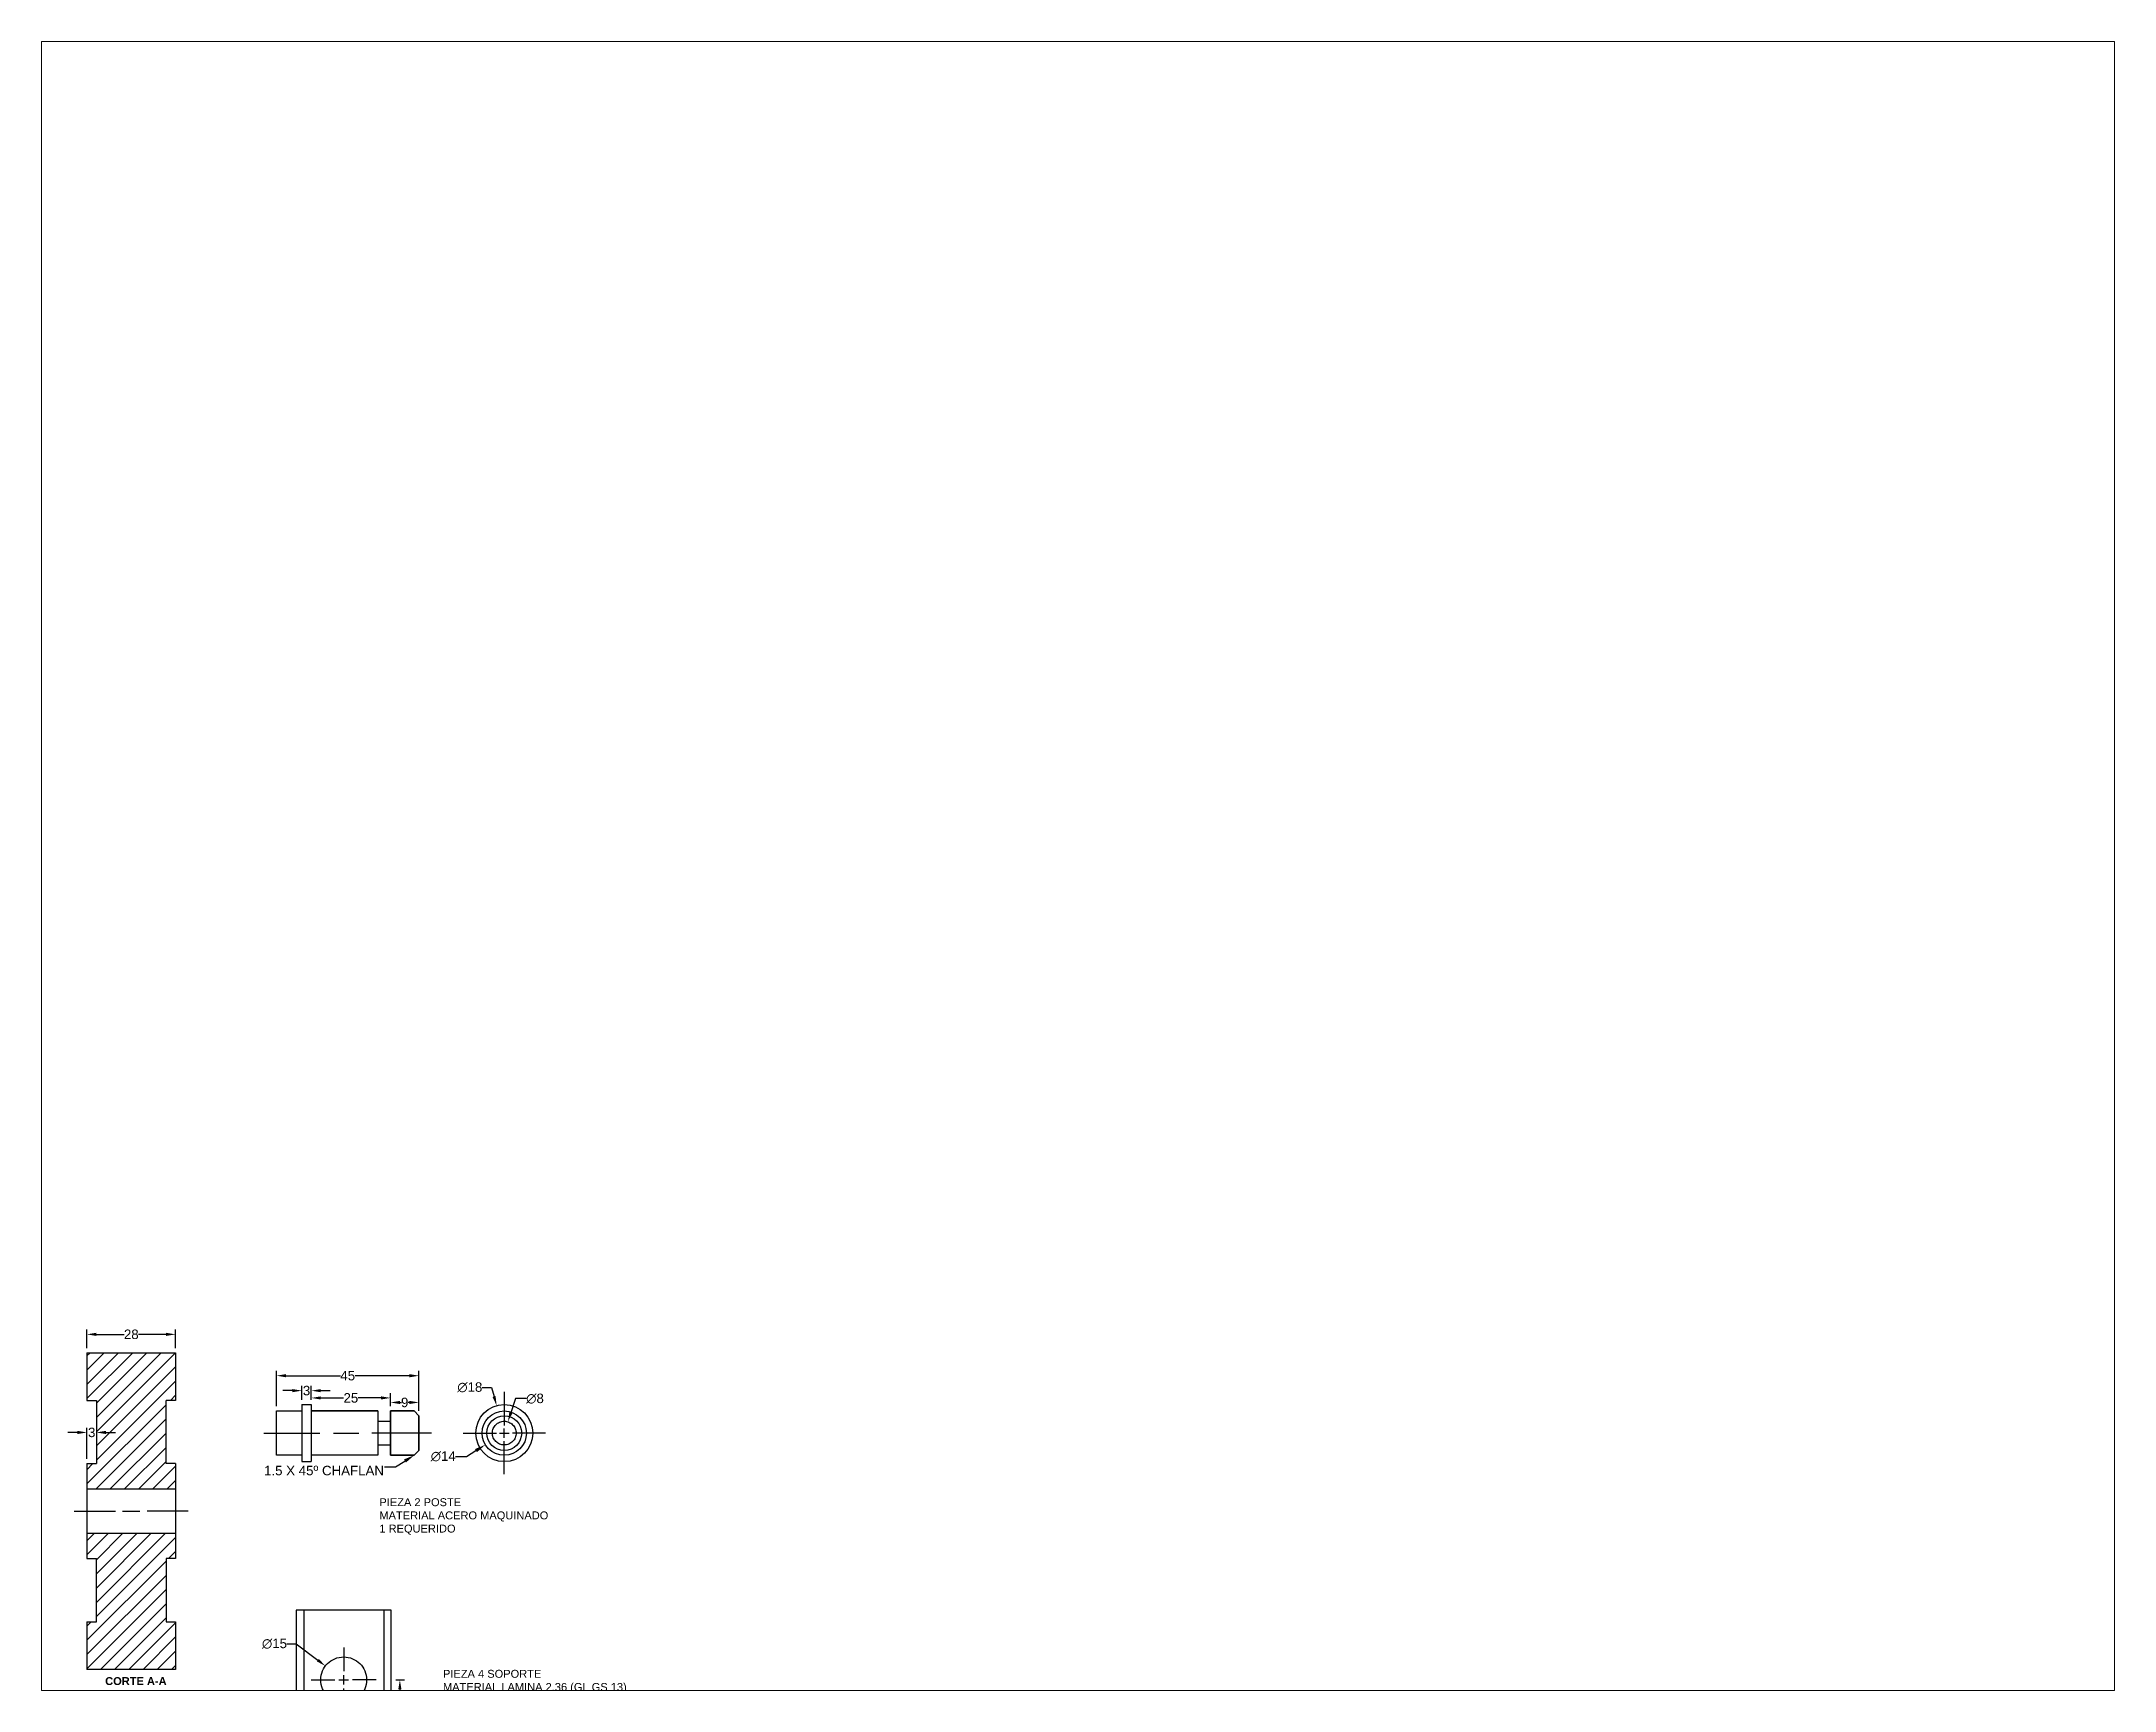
# Paper-space layout 'Layout2' of a CAD drawing. Header units: millimetres. Extents: x 26 to 237, y 21 to 189.
# The model-space entities are those that its viewports show. They can reach past a viewport. Long polylines and large blocks are cut down to what shows.
import ezdxf

# ---------------------------------------------------------------- set-up
doc = ezdxf.new("R2010")
doc.units = ezdxf.units.MM
doc.linetypes.add('HIDDENX2', pattern=[19.05, 12.7, -6.35])
doc.styles.get("Standard").update_dxf_attribs({"font": 'Arial.ttf'})
doc.dimstyles.get("Standard").update_dxf_attribs({"dimtxt": 3, "dimasz": 3, "dimexe": 1.5, "dimexo": 1.5, "dimgap": 0.09, "dimtad": 0, "dimtih": 1, "dimtoh": 1, "dimdec": 0, "dimzin": 0, "dimdsep": 46, "dimtxsty": 'Standard', "dimcen": 1.5, "dimadec": 0, "dimazin": 0, "dimtfac": 1, "dimtdec": 0, "dimtofl": 0, "dimtmove": 0, "dimatfit": 3, "dimfxl": 1, "dimtolj": 1, "dimtzin": 0, "dimarcsym": 0})

# ---------------------------------------------------------------- blocks, each defined once
blk = doc.blocks.new('*D144')
at = {"color": 0, "lineweight": -2, "transparency": 16777216}
for p, q in [((257.81, 311.74), (257.81, 322.87)), ((260.81, 321.37), (278.01, 321.37)), ((299.81, 321.37), (282.61, 321.37)), ((302.81, 310.24), (302.81, 322.87))]:
    blk.add_line(p, q, dxfattribs=at)
at = {"color": 0, "transparency": 16777216}
for points in [[(260.81, 321.87), (260.81, 320.87), (257.81, 321.37)], [(299.81, 321.87), (299.81, 320.87), (302.81, 321.37)]]:
    blk.add_solid(points, dxfattribs=at)
at = {"layer": 'Defpoints', "color": 0, "transparency": 16777216}
for p in [(302.81, 321.37), (257.81, 310.24), (302.81, 308.74)]:
    blk.add_point(p, dxfattribs=at)
at = {"color": 0, "transparency": 16777216, "insert": (280.31, 321.37), "char_height": 3, "attachment_point": 5}
blk.add_mtext('\\A1;45', dxfattribs=at)
blk = doc.blocks.new('*D145')
at = {"color": 0, "lineweight": -2, "transparency": 16777216}
for p, q in [((262.81, 316.65), (259.81, 316.65)), ((265.81, 313.74), (265.81, 318.15)), ((268.81, 313.74), (268.81, 318.15)), ((271.81, 316.65), (274.81, 316.65))]:
    blk.add_line(p, q, dxfattribs=at)
at = {"color": 0, "transparency": 16777216}
for points in [[(262.81, 317.15), (262.81, 316.15), (265.81, 316.65)], [(271.81, 317.15), (271.81, 316.15), (268.81, 316.65)]]:
    blk.add_solid(points, dxfattribs=at)
at = {"layer": 'Defpoints', "color": 0, "transparency": 16777216}
for p in [(268.81, 316.65), (265.81, 312.24), (268.81, 312.24)]:
    blk.add_point(p, dxfattribs=at)
at = {"color": 0, "transparency": 16777216, "insert": (267.31, 316.65), "char_height": 3, "attachment_point": 5}
blk.add_mtext('\\A1;3', dxfattribs=at)
blk = doc.blocks.new('*D146')
at = {"color": 0, "lineweight": -2, "transparency": 16777216}
for p, q in [((268.81, 313.74), (268.81, 315.85)), ((271.81, 314.35), (279.03, 314.35)), ((290.81, 314.35), (283.59, 314.35)), ((293.81, 311.74), (293.81, 315.85))]:
    blk.add_line(p, q, dxfattribs=at)
at = {"color": 0, "transparency": 16777216}
for points in [[(271.81, 314.85), (271.81, 313.85), (268.81, 314.35)], [(290.81, 314.85), (290.81, 313.85), (293.81, 314.35)]]:
    blk.add_solid(points, dxfattribs=at)
at = {"layer": 'Defpoints', "color": 0, "transparency": 16777216}
for p in [(293.81, 314.35), (268.81, 312.24), (293.81, 310.24)]:
    blk.add_point(p, dxfattribs=at)
at = {"color": 0, "transparency": 16777216, "insert": (281.31, 314.35), "char_height": 3, "attachment_point": 5}
blk.add_mtext('\\A1;25', dxfattribs=at)
blk = doc.blocks.new('*D143')
at = {"color": 0, "lineweight": -2, "transparency": 16777216}
for p, q in [((293.81, 311.74), (293.81, 314.42)), ((302.81, 310.24), (302.81, 314.42)), ((296.81, 312.92), (297.26, 312.92)), ((299.81, 312.92), (299.36, 312.92))]:
    blk.add_line(p, q, dxfattribs=at)
at = {"color": 0, "transparency": 16777216}
for points in [[(296.81, 313.42), (296.81, 312.42), (293.81, 312.92)], [(299.81, 313.42), (299.81, 312.42), (302.81, 312.92)]]:
    blk.add_solid(points, dxfattribs=at)
at = {"layer": 'Defpoints', "color": 0, "transparency": 16777216}
for p in [(293.81, 310.24), (302.81, 312.92), (302.81, 308.74)]:
    blk.add_point(p, dxfattribs=at)
at = {"color": 0, "transparency": 16777216, "insert": (298.31, 312.92), "char_height": 3, "attachment_point": 5}
blk.add_mtext('\\A1;9', dxfattribs=at)
blk = doc.blocks.new('*D147')
at = {"color": 0, "lineweight": -2, "transparency": 16777216}
for p, q in [((322.73, 317.69), (325.73, 317.69)), ((325.73, 317.69), (326.53, 314.8)), ((328.25, 303.24), (331.25, 303.24)), ((329.75, 301.74), (329.75, 304.74))]:
    blk.add_line(p, q, dxfattribs=at)
at = {"color": 0, "transparency": 16777216}
blk.add_solid([(327.01, 314.93), (326.05, 314.67), (327.34, 311.91)], dxfattribs=at)
at = {"layer": 'Defpoints', "color": 0, "transparency": 16777216}
for p in [(327.34, 311.91), (332.16, 294.57)]:
    blk.add_point(p, dxfattribs=at)
at = {"color": 0, "transparency": 16777216, "insert": (318.87, 317.69), "char_height": 3, "attachment_point": 5}
blk.add_mtext('\\A1;∅18', dxfattribs=at)
blk = doc.blocks.new('*D148')
at = {"color": 0, "lineweight": -2, "transparency": 16777216}
for p, q in [((333.27, 314.12), (331.83, 309.66)), ((336.77, 314.12), (333.27, 314.12)), ((328.25, 303.24), (331.25, 303.24)), ((329.75, 301.74), (329.75, 304.74))]:
    blk.add_line(p, q, dxfattribs=at)
at = {"color": 0, "transparency": 16777216}
blk.add_solid([(331.35, 309.81), (332.3, 309.51), (330.9, 306.81)], dxfattribs=at)
at = {"layer": 'Defpoints', "color": 0, "transparency": 16777216}
for p in [(330.9, 306.81), (328.59, 299.67)]:
    blk.add_point(p, dxfattribs=at)
at = {"color": 0, "transparency": 16777216, "insert": (339.46, 314.12), "char_height": 3, "attachment_point": 5}
blk.add_mtext('\\A1;∅8', dxfattribs=at)
blk = doc.blocks.new('*D158')
at = {"color": 0, "lineweight": -2, "transparency": 16777216}
for p, q in [((194.96, 303.45), (191.96, 303.45)), ((197.96, 295.09), (197.96, 304.95)), ((200.96, 302.09), (200.96, 301.95)), ((203.96, 303.45), (206.96, 303.45))]:
    blk.add_line(p, q, dxfattribs=at)
at = {"color": 0, "transparency": 16777216}
for points in [[(194.96, 303.95), (194.96, 302.95), (197.96, 303.45)], [(203.96, 303.95), (203.96, 302.95), (200.96, 303.45)]]:
    blk.add_solid(points, dxfattribs=at)
at = {"layer": 'Defpoints', "color": 0, "transparency": 16777216}
for p in [(197.96, 303.45), (200.96, 303.59), (197.96, 293.59)]:
    blk.add_point(p, dxfattribs=at)
at = {"color": 0, "transparency": 16777216, "insert": (199.46, 303.45), "char_height": 3, "attachment_point": 5}
blk.add_mtext('\\A1;3', dxfattribs=at)
blk = doc.blocks.new('*D162')
at = {"color": 0, "lineweight": -2, "transparency": 16777216}
for p, q in [((197.96, 330.09), (197.96, 335.93)), ((200.96, 334.43), (209.68, 334.43)), ((222.96, 334.43), (214.24, 334.43)), ((225.96, 330.09), (225.96, 335.93))]:
    blk.add_line(p, q, dxfattribs=at)
at = {"color": 0, "transparency": 16777216}
for points in [[(200.96, 334.93), (200.96, 333.93), (197.96, 334.43)], [(222.96, 334.93), (222.96, 333.93), (225.96, 334.43)]]:
    blk.add_solid(points, dxfattribs=at)
at = {"layer": 'Defpoints', "color": 0, "transparency": 16777216}
for p in [(225.96, 334.43), (197.96, 328.59), (225.96, 328.59)]:
    blk.add_point(p, dxfattribs=at)
at = {"color": 0, "transparency": 16777216, "insert": (211.96, 334.43), "char_height": 3, "attachment_point": 5}
blk.add_mtext('\\A1;28', dxfattribs=at)
blk = doc.blocks.new('*D188')
at = {"color": 0, "lineweight": -2, "transparency": 16777216}
for p, q in [((261.04, 236.72), (264.04, 236.72)), ((264.04, 236.72), (270.88, 231.51)), ((277.54, 225.31), (280.54, 225.31)), ((279.04, 223.81), (279.04, 226.81))]:
    blk.add_line(p, q, dxfattribs=at)
at = {"color": 0, "transparency": 16777216}
blk.add_solid([(271.18, 231.91), (270.58, 231.12), (273.27, 229.7)], dxfattribs=at)
at = {"layer": 'Defpoints', "color": 0, "transparency": 16777216}
for p in [(273.27, 229.7), (284.81, 220.92)]:
    blk.add_point(p, dxfattribs=at)
at = {"color": 0, "transparency": 16777216, "insert": (257.18, 236.72), "char_height": 3, "attachment_point": 5}
blk.add_mtext('\\A1;∅15', dxfattribs=at)
blk = doc.blocks.new('*D191')
at = {"color": 0, "lineweight": -2, "transparency": 16777216}
for p, q in [((295.54, 225.31), (298.28, 225.31)), ((296.78, 222.31), (296.78, 215.9)), ((296.78, 206.31), (296.78, 212.72)), ((295.54, 203.31), (298.28, 203.31))]:
    blk.add_line(p, q, dxfattribs=at)
at = {"color": 0, "transparency": 16777216}
for points in [[(296.28, 222.31), (297.28, 222.31), (296.78, 225.31)], [(296.28, 206.31), (297.28, 206.31), (296.78, 203.31)]]:
    blk.add_solid(points, dxfattribs=at)
at = {"layer": 'Defpoints', "color": 0, "transparency": 16777216}
for p in [(294.04, 225.31), (294.04, 203.31), (296.78, 203.31)]:
    blk.add_point(p, dxfattribs=at)
at = {"color": 0, "transparency": 16777216, "insert": (296.78, 214.31), "char_height": 3, "attachment_point": 5}
blk.add_mtext('\\A1;22', dxfattribs=at)

msp = doc.modelspace()

# ---------------------------------------------------------------- hatches: boundary and pattern name
h = msp.add_hatch()
h.set_pattern_fill('ANSI31', color=256)
h.set_pattern_definition([(45, (-605.2025, -35.5203), (-2.245064, 2.245064), [])])
h.paths.add_polyline_path([(222.96, 313.59), (225.96, 313.59), (225.96, 328.59), (197.96, 328.59), (197.96, 313.59), (200.96, 313.59), (200.96, 293.59), (197.96, 293.59), (197.96, 285.59), (225.96, 285.59), (225.96, 293.59), (222.96, 293.59)])
h.paths.add_polyline_path([(222.96, 263.59), (225.96, 263.59), (225.96, 271.59), (197.96, 271.59), (197.96, 263.59), (200.96, 263.59), (200.96, 243.59), (197.96, 243.59), (197.96, 228.59), (225.96, 228.59), (225.96, 243.59), (222.96, 243.59)])

# ---------------------------------------------------------------- linework, layer by layer
for p, q in [((197.96, 328.59), (197.96, 313.59)), ((197.96, 328.59), (225.96, 328.59)), ((225.96, 328.59), (225.96, 313.59)), ((329.75, 316.24), (329.75, 305.65)), ((197.96, 313.59), (200.96, 313.59)), ((200.96, 313.59), (200.96, 293.59)), ((225.96, 313.59), (222.96, 313.59)), ((222.96, 293.59), (222.96, 313.59)), ((257.81, 310.24), (265.81, 310.24)), ((257.81, 296.24), (257.81, 310.24)), ((265.81, 312.24), (265.81, 294.24)), ((265.81, 312.24), (268.81, 312.24)), ((268.81, 312.24), (268.81, 294.24)), ((268.81, 310.24), (289.81, 310.24)), ((289.81, 310.24), (268.81, 310.24)), ((289.81, 310.24), (289.81, 296.24)), ((289.81, 310.24), (289.81, 303.74)), ((293.81, 310.24), (301.31, 310.24)), ((301.31, 310.24), (293.81, 310.24)), ((293.81, 310.24), (293.81, 296.24)), ((293.81, 296.24), (293.81, 310.24)), ((301.31, 310.24), (302.81, 308.74)), ((302.81, 308.74), (302.81, 297.74)), ((302.81, 297.74), (302.81, 308.74)), ((253.81, 303.24), (271.53, 303.24)), ((275.85, 303.24), (283.78, 303.24)), ((306.81, 303.24), (287.92, 303.24)), ((289.81, 306.99), (293.81, 306.99)), ((316.75, 303.24), (327.29, 303.24)), ((328.25, 303.24), (331.25, 303.24)), ((328.25, 303.24), (331.25, 303.24)), ((329.75, 301.74), (329.75, 304.74)), ((329.75, 301.74), (329.75, 304.74)), ((342.75, 303.24), (332.38, 303.24)), ((265.81, 296.24), (257.81, 296.24)), ((289.81, 296.24), (268.81, 296.24)), ((289.81, 299.49), (293.81, 299.49)), ((301.31, 296.24), (293.81, 296.24)), ((293.81, 296.24), (301.31, 296.24)), ((301.31, 296.24), (302.81, 297.74)), ((314.34, 295.88), (317.84, 295.88)), ((317.84, 295.88), (320.82, 297.72)), ((329.75, 290.24), (329.75, 300.7)), ((197.96, 293.59), (197.96, 263.59)), ((197.96, 293.59), (200.96, 293.59)), ((225.96, 293.59), (222.96, 293.59)), ((225.96, 293.59), (225.96, 263.59)), ((265.81, 294.24), (268.81, 294.24)), ((291.89, 292.59), (295.39, 292.59)), ((295.4, 292.59), (298.37, 294.43)), ((197.96, 285.59), (225.96, 285.59)), ((180.83, 278.59), (126.83, 278.59)), ((193.96, 278.59), (206.96, 278.59)), ((209.14, 278.59), (214.68, 278.59)), ((229.96, 278.59), (216.96, 278.59)), ((197.96, 271.59), (225.96, 271.59)), ((197.96, 263.59), (197.96, 263.59)), ((197.96, 263.59), (200.96, 263.59)), ((200.96, 243.59), (200.96, 263.59)), ((225.96, 263.59), (222.96, 263.59)), ((222.96, 263.59), (222.96, 243.59)), ((197.96, 243.59), (197.96, 228.59)), ((197.96, 243.59), (197.96, 243.59)), ((197.96, 243.59), (200.96, 243.59)), ((222.96, 243.59), (225.96, 243.59)), ((225.96, 243.59), (225.96, 228.59)), ((264.04, 247.31), (264.04, 203.31)), ((294.04, 247.31), (264.04, 247.31)), ((294.04, 203.31), (294.04, 247.31)), ((279.04, 235.56), (279.04, 228.06)), ((225.96, 228.59), (197.96, 228.59)), ((268.79, 225.31), (276.29, 225.31)), ((277.54, 225.31), (280.54, 225.31)), ((279.04, 223.81), (279.04, 226.81)), ((289.29, 225.31), (281.79, 225.31)), ((279.04, 215.06), (279.04, 222.56))]:
    msp.add_line(p, q)
at = {"linetype": 'HIDDENX2'}
for p, q in [((266.4, 247.31), (266.4, 203.31)), ((291.68, 247.31), (291.68, 203.31))]:
    msp.add_line(p, q, dxfattribs=at)
for centre, radius in [((329.75, 303.24), 9), ((329.75, 303.24), 7), ((329.75, 303.24), 5.5), ((279.04, 225.31), 7.25)]:
    msp.add_circle(centre, radius)
at = {"linetype": 'HIDDENX2', "ltscale": 0.2}
msp.add_circle((329.75, 303.24), 3.75, dxfattribs=at)
for points in [[(298.07, 294.93), (298.68, 293.94), (301.35, 296.27)], [(320.51, 298.21), (321.12, 297.22), (323.79, 299.56)]]:
    msp.add_solid(points)

# ---------------------------------------------------------------- texts
at = {"char_height": 3, "attachment_point": 5}
for s, insert in [('\\A1;∅14', (310.48, 295.88)), ('\\A1;1.5 X 45º CHAFLAN', (272.82, 291.39))]:
    msp.add_mtext(s, dxfattribs=dict(at, insert=insert))
at = {"char_height": 2.5, "attachment_point": 1}
for s, width, heights, insert in [('PIEZA 2 POSTE \\PMATERIAL ACERO MAQUINADO\\P1 REQUERIDO', 57.4832, [18.34], (290.31, 282.67)), ('\\pi13.007;{\\fArial|b1|i0|c0|p34;CORTE A-A}', 44.9084, [0], (190.7, 226.17)), ('PIEZA 4 SOPORTE\\PMATERIAL LAMINA 2.36 (GL GS 13)\\P1 REQUERIDO', 72.4105, [0], (310.4, 228.47))]:
    msp.add_mtext_dynamic_manual_height_columns(s, width=width, gutter_width=12.5, heights=heights, dxfattribs=dict(at, insert=insert))

# ---------------------------------------------------------------- dimensions: what is measured, and where the dimension line sits
for base, p1, p2, picture, middle in [((225.96, 334.43), (197.96, 328.59), (225.96, 328.59), '*D162', (211.96, 334.43)), ((302.81, 321.37), (257.81, 310.24), (302.81, 308.74), '*D144', (280.31, 321.37)), ((268.81, 316.65), (265.81, 312.24), (268.81, 312.24), '*D145', (267.31, 316.65)), ((293.81, 314.35), (268.81, 312.24), (293.81, 310.24), '*D146', (281.31, 314.35)), ((302.81, 312.92), (293.81, 310.24), (302.81, 308.74), '*D143', (298.31, 312.92)), ((197.96, 303.45), (200.96, 303.59), (197.96, 293.59), '*D158', (199.46, 303.45))]:
    dim = msp.add_linear_dim(base=base, p1=p1, p2=p2, dimstyle='Standard')
    dim.commit()
    dim.dimension.update_dxf_attribs({"geometry": picture, "text_midpoint": middle})
dim = msp.add_diameter_dim_2p(p1=(332.16, 294.57), p2=(327.34, 311.91), dimstyle='Standard')
dim.commit()
dim.dimension.update_dxf_attribs({"geometry": '*D147', "text_midpoint": (318.87, 317.69)})
for p1, p2, picture, middle in [((328.59190122, 299.6708223), (330.90382474, 306.80559697), '*D148', (339.46371542, 314.12263097)), ((284.8067, 220.9173), (273.2675, 229.6976), '*D188', (257.1817, 236.7211))]:
    dim = msp.add_diameter_dim_2p(p1=p1, p2=p2, dimstyle='Standard')
    dim.commit()
    dim.dimension.update_dxf_attribs({"geometry": picture, "text_midpoint": middle, "dimtype": 163})
dim = msp.add_linear_dim(base=(296.78, 203.31), p1=(294.04, 225.31), p2=(294.04, 203.31), angle=90, dimstyle='Standard')
dim.commit()
dim.dimension.update_dxf_attribs({"geometry": '*D191', "text_midpoint": (296.78, 214.31)})

psp = doc.layouts.new('Layout2')

# ---------------------------------------------------------------- viewports
at = {"layer": '0', "view_target_point": (386.27, 588.16)}
psp.add_viewport(center=(131.7, 104.78), size=(210.73, 167.64), view_center_point=(124.66, -105.79), view_height=520.8407, dxfattribs=at)

doc.saveas('drawing.dxf')
